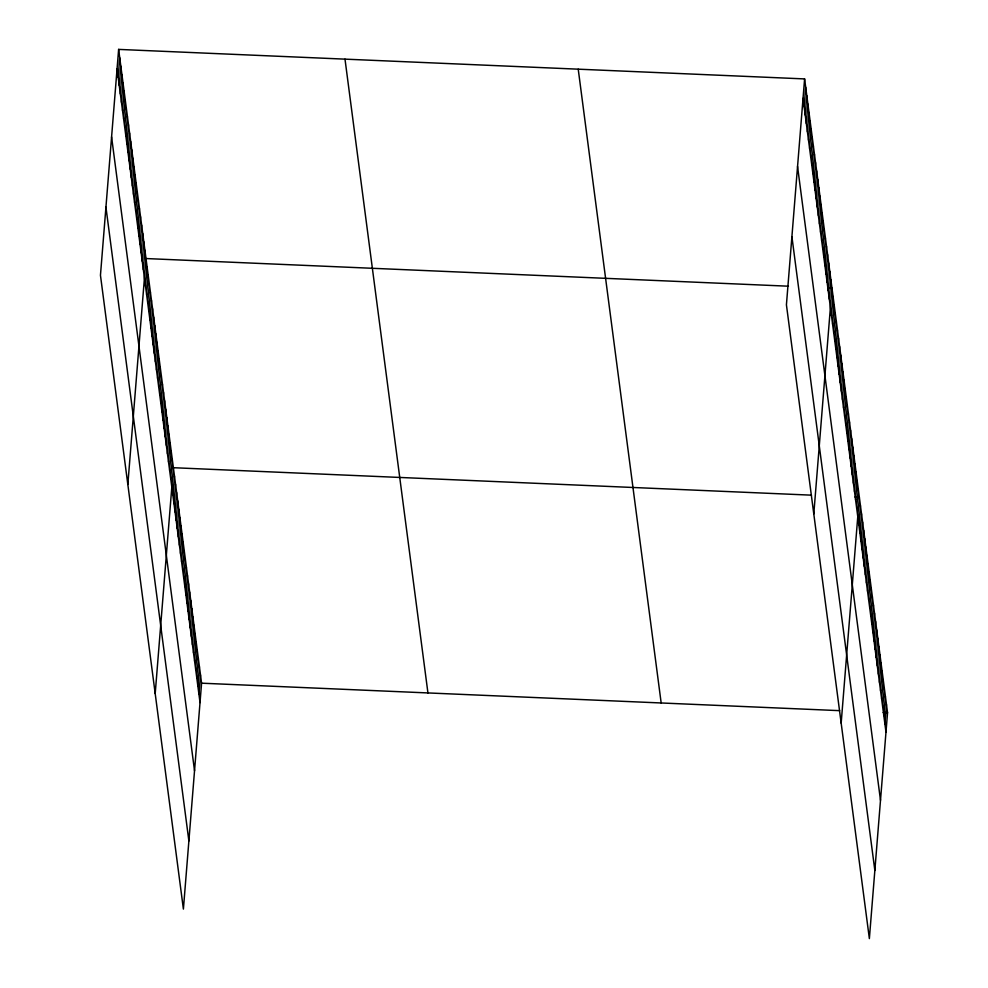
<?xml version="1.0" encoding="UTF-8"?>
<svg xmlns="http://www.w3.org/2000/svg" width="988" height="988" viewBox="0 0 988 988"><rect width="100%" height="100%" fill="white"/><g stroke="black" fill="none" stroke-linecap="round" stroke-linejoin="round"><path stroke-width="1.48" d="M118.634 49.4L100.455 275.282L183.398 909.084L201.577 683.19L118.634 49.4L804.603 78.916L887.545 712.719L869.366 938.6L786.423 304.81L804.603 78.916M118.165 77.163L119.721 57.761M119.264 85.536L120.82 66.134M120.351 93.897L121.919 74.495M121.45 102.27L123.006 82.868M122.549 110.631L124.105 91.229M123.636 118.992L125.204 99.59M124.735 127.366L126.291 107.964M125.834 135.727L127.39 116.325M126.921 144.1L128.489 124.698M128.02 152.461L129.576 133.059M129.119 160.834L130.675 141.432M130.206 169.195L131.775 149.793M131.305 177.556L132.861 158.154M132.404 185.929L133.96 166.527M133.491 194.29L135.06 174.888M134.59 202.663L136.146 183.262M135.689 211.024L137.246 191.623M136.776 219.385L138.345 199.984M137.875 227.759L139.432 208.357M138.962 236.12L140.531 216.718M140.061 244.493L141.63 225.091M141.161 252.854L142.717 233.452M142.247 261.227L143.816 241.825M143.346 269.588L144.915 250.186M127.835 484.441L146.002 258.547L788.436 286.199M145.532 286.322L147.101 266.921M146.632 294.683L148.188 275.282M147.731 303.057L149.287 283.655M148.818 311.418L150.386 292.016M149.917 319.779L151.473 300.377M151.016 328.152L152.572 308.75M152.103 336.513L153.671 317.111M153.202 344.886L154.758 325.484M154.301 353.247L155.857 333.845M155.388 361.62L156.956 342.219M156.487 369.981L158.043 350.579M157.586 378.342L159.142 358.94M158.673 386.716L160.241 367.314M159.772 395.077L161.328 375.675M160.871 403.45L162.427 384.048M161.958 411.811L163.526 392.409M163.057 420.172L164.613 400.77M164.156 428.545L165.712 409.143M165.243 436.906L166.811 417.504M166.342 445.279L167.898 425.877M167.441 453.64L168.997 434.238M168.528 462.014L170.097 442.612M169.627 470.374L171.183 450.973M170.714 478.735L172.283 459.334M155.202 693.588L173.382 467.707L811.457 495.161M172.9 495.396L174.456 475.994M173.987 503.682L175.543 484.281M175.074 511.969L176.63 492.567M176.148 520.256L177.717 500.854M177.235 528.543L178.803 509.141M178.322 536.83L179.89 517.428M179.408 545.117L180.965 525.715M180.495 553.416L182.051 534.014M181.582 561.703L183.138 542.301M182.657 569.99L184.225 550.588M183.743 578.276L185.312 558.875M184.83 586.563L186.386 567.161M185.917 594.85L187.473 575.448M187.004 603.137L188.56 583.735M188.091 611.424L189.647 592.022M189.165 619.711L190.733 600.309M190.252 627.998L191.82 608.596M191.339 636.297L192.895 616.895M192.425 644.584L193.981 625.182M193.512 652.87L195.068 633.469M194.599 661.157L196.155 641.755M195.673 669.444L197.242 650.042M196.76 677.731L198.329 658.329M197.847 686.018L199.403 666.616M198.934 694.305L200.49 674.903M804.133 106.692L805.689 87.29M805.22 115.053L806.788 95.651M806.319 123.426L807.875 104.024M807.418 131.787L808.974 112.385M808.505 140.148L810.074 120.746M809.604 148.521L811.16 129.119M810.703 156.882L812.26 137.48M811.79 165.255L813.359 145.853M812.889 173.616L814.445 154.214M813.989 181.977L815.545 162.575M815.075 190.351L816.644 170.949M816.174 198.712L817.731 179.31M817.274 207.085L818.83 187.683M818.36 215.446L819.929 196.044M819.46 223.819L821.016 204.417M820.559 232.18L822.115 212.778M821.645 240.541L823.214 221.139M822.745 248.914L824.301 229.512M823.844 257.275L825.4 237.873M824.931 265.649L826.499 246.247M826.03 274.009L827.586 254.608M827.129 282.37L828.685 262.969M828.216 290.744L829.784 271.342M829.315 299.105L830.871 279.703M813.791 513.958L831.97 288.076L827.611 287.891M831.501 315.839L833.069 296.437M832.6 324.212L834.156 304.81M833.687 332.573L835.255 313.171M834.786 340.934L836.354 321.532M835.885 349.307L837.441 329.906M836.972 357.668L838.54 338.267M838.071 366.042L839.627 346.64M839.17 374.403L840.726 355.001M840.257 382.764L841.825 363.362M841.356 391.137L842.912 371.735M842.455 399.498L844.011 380.096M843.542 407.871L845.111 388.469M844.641 416.232L846.197 396.83M845.74 424.605L847.296 405.204M846.827 432.966L848.396 413.564M847.926 441.327L849.482 421.925M849.025 449.701L850.582 430.299M850.112 458.062L851.681 438.66M851.211 466.435L852.768 447.033M852.311 474.796L853.867 455.394M853.397 483.157L854.966 463.755M854.497 491.53L856.053 472.128M855.596 499.891L857.152 480.489M856.682 508.264L858.251 488.862M841.171 723.105L859.338 497.223L854.99 497.038M858.868 524.912L860.425 505.51M859.955 533.199L861.511 513.797M861.03 541.486L862.598 522.084M862.116 549.773L863.685 530.383M863.203 558.072L864.759 538.67M864.29 566.359L865.846 546.957M865.377 574.646L866.933 555.244M866.451 582.932L868.02 563.531M867.538 591.219L869.107 571.817M868.625 599.506L870.193 580.104M869.712 607.793L871.268 588.391M870.799 616.08L872.355 596.678M871.885 624.367L873.441 604.965M872.96 632.653L874.528 613.264M874.047 640.953L875.615 621.551M875.133 649.24L876.702 629.838M876.22 657.526L877.776 638.125M877.307 665.813L878.863 646.411M878.394 674.1L879.95 654.698M879.468 682.387L881.037 662.985M880.555 690.674L882.123 671.272M881.642 698.961L883.198 679.559M882.729 707.247L884.285 687.846M883.815 715.534L885.372 696.145M884.902 723.834L886.458 704.432M201.577 683.19L839.652 710.656M883.186 712.533L887.545 712.719M803.034 98.318L885.977 732.12M797.551 166.466L880.493 800.255M791.907 236.663L874.849 870.465M578.227 69.185L661.17 702.974M344.997 59.144L427.94 692.934M117.066 68.802L200.021 702.591M111.582 136.937L194.537 770.739M105.938 207.147L188.881 840.936"/></g></svg>
